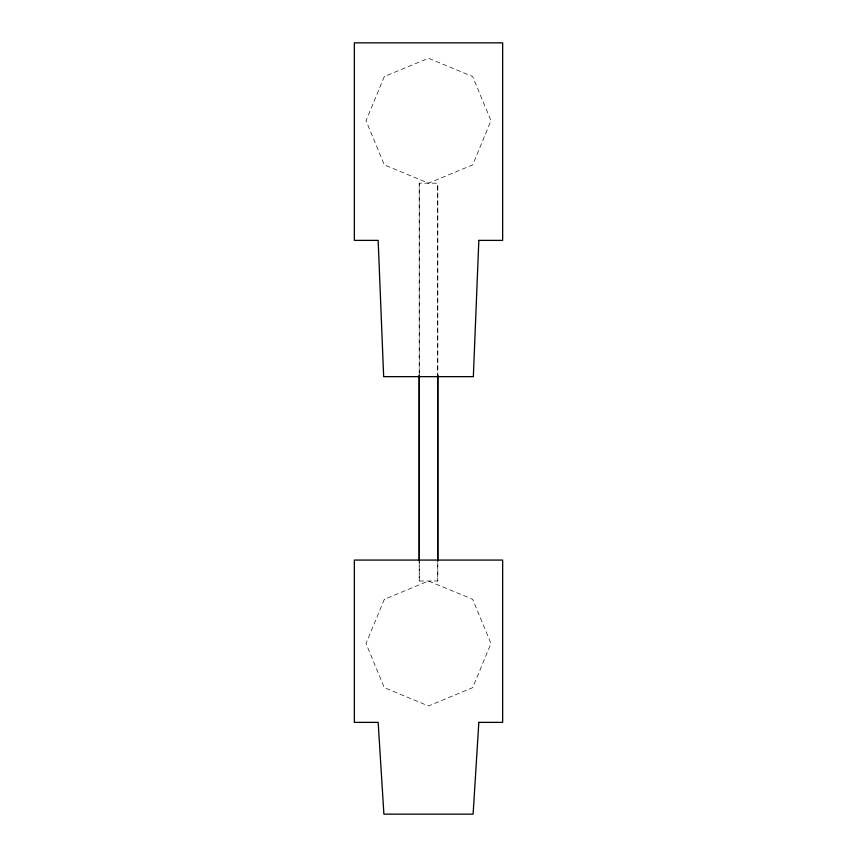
<?xml version="1.0" encoding="UTF-8"?>
<svg xmlns="http://www.w3.org/2000/svg" width="857" height="857" viewBox="0 0 857 857"><rect width="100%" height="100%" fill="white"/><g stroke="black" fill="none" stroke-linecap="round" stroke-linejoin="round"><path stroke-width="0.64" stroke-dasharray="4.29 3.21" d="M419.234 581.014L419.234 562.321L419.234 581.014L437.766 581.014L437.766 562.321L437.766 581.014M419.234 183.184L419.234 375.42L419.234 183.184L437.766 183.184L437.766 375.42L437.766 183.184M384.322 76.53L366.025 120.708L384.322 164.887L428.5 183.184L472.678 164.887L490.975 120.708L472.678 76.53L428.5 58.233L384.322 76.53M384.322 599.311L366.025 643.489L384.322 687.668L428.5 705.964L472.678 687.668L490.975 643.489L472.678 599.311L428.5 581.014L384.322 599.311"/><path stroke-width="1.29" d="M419.234 375.42L419.234 560.992L419.234 375.42M437.766 375.42L437.766 560.992L437.766 375.42M478.838 240.389L473.343 376.652L383.657 376.652L378.162 240.389L354.348 240.389L354.348 42.85L502.652 42.85L502.652 240.389L478.838 240.389M478.838 722.376L473.107 814.15L383.893 814.15L378.162 722.376L354.348 722.376L354.348 560.071L502.652 560.071L502.652 722.376L478.838 722.376"/></g></svg>
